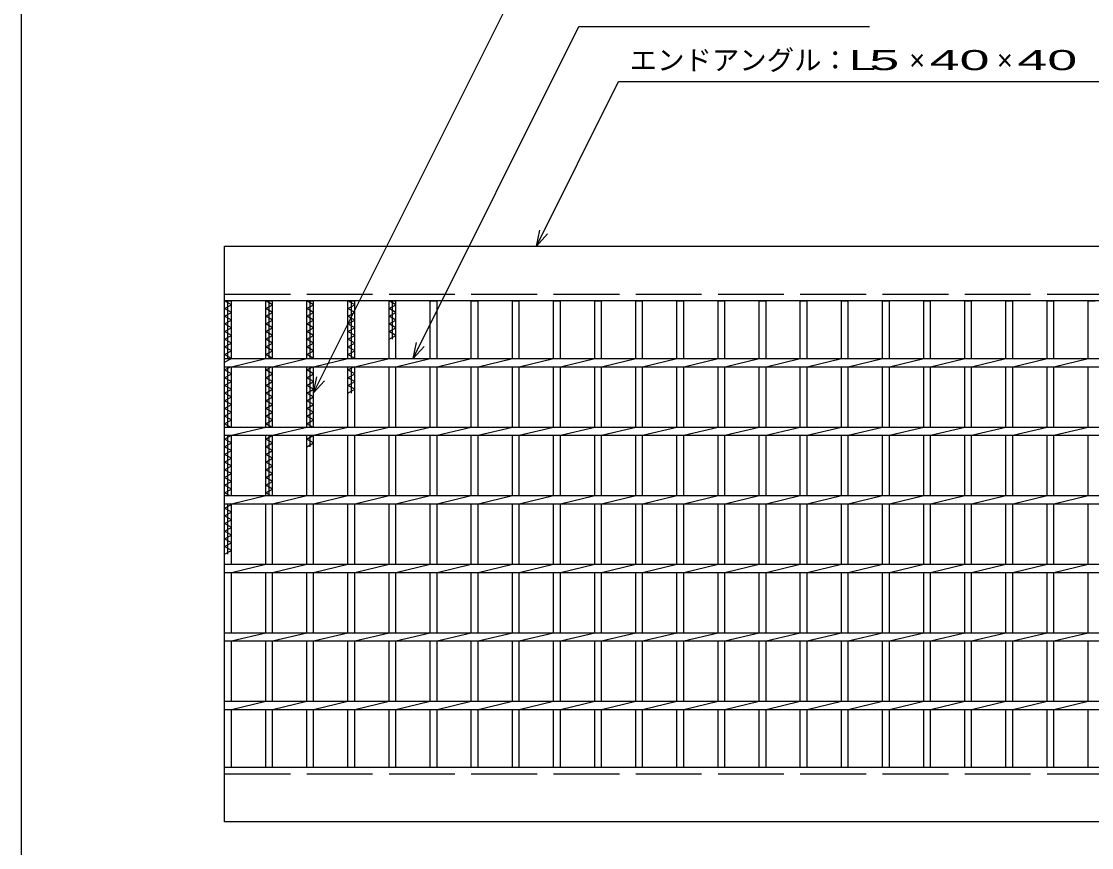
# Model space of a CAD drawing. Units: millimetres, scale not verified. Extents: x -1456 to 1385, y -1026 to 843.
# Drawn here: x -1383 to -602, y -103 to 500 of the extents above; entities that cross this region are included whole.
import ezdxf
from ezdxf.enums import TextEntityAlignment as Align

# ---------------------------------------------------------------- set-up
doc = ezdxf.new("R2010")
doc.units = ezdxf.units.MM
doc.header["$LTSCALE"] = 8
doc.linetypes.add('DASHED', pattern=[7.5, 6, -1.5])
for name, color, linetype, lineweight in [('0_2', 150, 'Continuous', 25), ('16', 3, 'Continuous', 25), ('22', 4, 'Continuous', 25)]:
    doc.layers.add(name, color=color, linetype=linetype, lineweight=lineweight)
doc.styles.add('ベクトル', font='')
doc.styles.get('ベクトル').set_extended_font_data('ベクトル')

msp = doc.modelspace()

# ---------------------------------------------------------------- linework, layer by layer
at = {"layer": '0_2'}
msp.add_line((-1383.2, -917.2), (-1383.2, 842.8), dxfattribs=at)
at = {"layer": '16'}
for p, q in [((-1235, 336), (-240, 336)), ((-1235, 296), (-1235, 336)), ((-240, 296), (-1235, 296)), ((-1235, -44), (-1235, 296)), ((-1235, 296), (-1230, 296)), ((-1230, 293.2), (-1235, 296)), ((-1235, 290.4), (-1230, 293.2)), ((-1230, 287.6), (-1235, 290.4)), ((-1232.5, 254), (-1232.5, 296)), ((-1230, 254), (-1230, 296)), ((-1205, 254), (-1205, 296)), ((-1205, 296), (-1200, 296)), ((-1200, 293.2), (-1205, 296)), ((-1205, 290.4), (-1200, 293.2)), ((-1200, 287.6), (-1205, 290.4)), ((-1202.5, 254), (-1202.5, 296)), ((-1200, 254), (-1200, 296)), ((-1175, 254), (-1175, 296)), ((-1175, 296), (-1170, 296)), ((-1170, 293.2), (-1175, 296)), ((-1175, 290.4), (-1170, 293.2)), ((-1170, 287.6), (-1175, 290.4)), ((-1172.5, 254), (-1172.5, 296)), ((-1170, 254), (-1170, 296)), ((-1145, 254), (-1145, 296)), ((-1145, 296), (-1140, 296)), ((-1140, 293.2), (-1145, 296)), ((-1145, 290.4), (-1140, 293.2)), ((-1140, 287.6), (-1145, 290.4)), ((-1142.5, 254), (-1142.5, 296)), ((-1140, 254), (-1140, 296)), ((-1115, 254), (-1115, 296)), ((-1115, 296), (-1110, 296)), ((-1110, 293.2), (-1115, 296)), ((-1115, 290.4), (-1110, 293.2)), ((-1110, 287.6), (-1115, 290.4)), ((-1112.5, 268), (-1112.5, 296)), ((-1110, 254), (-1110, 296)), ((-1085, 254), (-1085, 296)), ((-1085, 296), (-1080, 296)), ((-1080, 254), (-1080, 296)), ((-1055, 254), (-1055, 296)), ((-1055, 296), (-1050, 296)), ((-1050, 254), (-1050, 296)), ((-1025, 254), (-1025, 296)), ((-1025, 296), (-1020, 296)), ((-1020, 254), (-1020, 296)), ((-995, 254), (-995, 296)), ((-995, 296), (-990, 296)), ((-990, 254), (-990, 296)), ((-965, 254), (-965, 296)), ((-965, 296), (-960, 296)), ((-960, 254), (-960, 296)), ((-935, 254), (-935, 296)), ((-935, 296), (-930, 296)), ((-930, 254), (-930, 296)), ((-905, 254), (-905, 296)), ((-905, 296), (-900, 296)), ((-900, 254), (-900, 296)), ((-875, 254), (-875, 296)), ((-875, 296), (-870, 296)), ((-870, 254), (-870, 296)), ((-845, 254), (-845, 296)), ((-845, 296), (-840, 296)), ((-840, 254), (-840, 296)), ((-815, 254), (-815, 296)), ((-815, 296), (-810, 296)), ((-810, 254), (-810, 296)), ((-785, 254), (-785, 296)), ((-785, 296), (-780, 296)), ((-780, 254), (-780, 296)), ((-755, 254), (-755, 296)), ((-755, 296), (-750, 296)), ((-750, 254), (-750, 296)), ((-725, 254), (-725, 296)), ((-725, 296), (-720, 296)), ((-720, 254), (-720, 296)), ((-695, 254), (-695, 296)), ((-695, 296), (-690, 296)), ((-690, 254), (-690, 296)), ((-665, 254), (-665, 296)), ((-665, 296), (-660, 296)), ((-660, 254), (-660, 296)), ((-635, 254), (-635, 296)), ((-635, 296), (-630, 296)), ((-630, 254), (-630, 296)), ((-605, 254), (-605, 296)), ((-605, 296), (-600, 296)), ((-1235, 284.8), (-1230, 287.6)), ((-1230, 282), (-1235, 284.8)), ((-1235, 279.2), (-1230, 282)), ((-1205, 284.8), (-1200, 287.6)), ((-1200, 282), (-1205, 284.8)), ((-1205, 279.2), (-1200, 282)), ((-1175, 284.8), (-1170, 287.6)), ((-1170, 282), (-1175, 284.8)), ((-1175, 279.2), (-1170, 282)), ((-1145, 284.8), (-1140, 287.6)), ((-1140, 282), (-1145, 284.8)), ((-1145, 279.2), (-1140, 282)), ((-1115, 284.8), (-1110, 287.6)), ((-1110, 282), (-1115, 284.8)), ((-1115, 279.2), (-1110, 282)), ((-1230, 276.4), (-1235, 279.2)), ((-1235, 273.6), (-1230, 276.4)), ((-1230, 270.8), (-1235, 273.6)), ((-1200, 276.4), (-1205, 279.2)), ((-1205, 273.6), (-1200, 276.4)), ((-1200, 270.8), (-1205, 273.6)), ((-1170, 276.4), (-1175, 279.2)), ((-1175, 273.6), (-1170, 276.4)), ((-1170, 270.8), (-1175, 273.6)), ((-1140, 276.4), (-1145, 279.2)), ((-1145, 273.6), (-1140, 276.4)), ((-1140, 270.8), (-1145, 273.6)), ((-1110, 276.4), (-1115, 279.2)), ((-1115, 273.6), (-1110, 276.4)), ((-1110, 270.8), (-1115, 273.6)), ((-1235, 268), (-1230, 270.8)), ((-1230, 265.2), (-1235, 268)), ((-1205, 268), (-1200, 270.8)), ((-1200, 265.2), (-1205, 268)), ((-1175, 268), (-1170, 270.8)), ((-1170, 265.2), (-1175, 268)), ((-1145, 268), (-1140, 270.8)), ((-1140, 265.2), (-1145, 268)), ((-1115, 268), (-1110, 270.8)), ((-1235, 262.4), (-1230, 265.2)), ((-1230, 259.6), (-1235, 262.4)), ((-1235, 256.8), (-1230, 259.6)), ((-1205, 262.4), (-1200, 265.2)), ((-1200, 259.6), (-1205, 262.4)), ((-1205, 256.8), (-1200, 259.6)), ((-1175, 262.4), (-1170, 265.2)), ((-1170, 259.6), (-1175, 262.4)), ((-1175, 256.8), (-1170, 259.6)), ((-1145, 262.4), (-1140, 265.2)), ((-1140, 259.6), (-1145, 262.4)), ((-1145, 256.8), (-1140, 259.6)), ((-1230, 254), (-1235, 256.8)), ((-1235, 254), (-240, 254)), ((-1235, 248), (-1235, 254)), ((-1235, 251.2), (-1230, 254)), ((-1230, 248), (-1205, 254)), ((-1200, 254), (-1205, 256.8)), ((-1200, 248), (-1175, 254)), ((-1200, 254), (-1200, 254)), ((-1170, 254), (-1175, 256.8)), ((-1170, 248), (-1145, 254)), ((-1170, 254), (-1170, 254)), ((-1140, 254), (-1145, 256.8)), ((-1140, 248), (-1115, 254)), ((-1140, 254), (-1140, 254)), ((-1110, 248), (-1085, 254)), ((-1080, 248), (-1055, 254)), ((-1050, 248), (-1025, 254)), ((-1020, 248), (-995, 254)), ((-990, 248), (-965, 254)), ((-960, 248), (-935, 254)), ((-930, 248), (-905, 254)), ((-900, 248), (-875, 254)), ((-870, 248), (-845, 254)), ((-840, 248), (-815, 254)), ((-810, 248), (-785, 254)), ((-780, 248), (-755, 254)), ((-750, 248), (-725, 254)), ((-720, 248), (-695, 254)), ((-690, 248), (-665, 254)), ((-660, 248), (-635, 254)), ((-630, 248), (-605, 254)), ((-1235, 248), (-240, 248)), ((-1235, 245.6), (-1230.71, 248)), ((-1230, 242.8), (-1235, 245.6)), ((-1235, 240), (-1230, 242.8)), ((-1232.5, 204), (-1232.5, 248)), ((-1230, 204), (-1230, 248)), ((-1205, 204), (-1205, 248)), ((-1205, 245.6), (-1200.71, 248)), ((-1200, 242.8), (-1205, 245.6)), ((-1205, 240), (-1200, 242.8)), ((-1202.5, 204), (-1202.5, 248)), ((-1200, 204), (-1200, 248)), ((-1175, 204), (-1175, 248)), ((-1175, 245.6), (-1170.71, 248)), ((-1170, 242.8), (-1175, 245.6)), ((-1175, 240), (-1170, 242.8)), ((-1172.5, 204), (-1172.5, 248)), ((-1170, 204), (-1170, 248)), ((-1145, 204), (-1145, 248)), ((-1145, 245.6), (-1140.71, 248)), ((-1140, 242.8), (-1145, 245.6)), ((-1145, 240), (-1140, 242.8)), ((-1142.5, 228.8), (-1142.5, 248)), ((-1140, 204), (-1140, 248)), ((-1115, 204), (-1115, 248)), ((-1110, 204), (-1110, 248)), ((-1085, 204), (-1085, 248)), ((-1080, 204), (-1080, 248)), ((-1055, 204), (-1055, 248)), ((-1050, 204), (-1050, 248)), ((-1025, 204), (-1025, 248)), ((-1020, 204), (-1020, 248)), ((-995, 204), (-995, 248)), ((-990, 204), (-990, 248)), ((-965, 204), (-965, 248)), ((-960, 204), (-960, 248)), ((-935, 204), (-935, 248)), ((-930, 204), (-930, 248)), ((-905, 204), (-905, 248)), ((-900, 204), (-900, 248)), ((-875, 204), (-875, 248)), ((-870, 204), (-870, 248)), ((-845, 204), (-845, 248)), ((-840, 204), (-840, 248)), ((-815, 204), (-815, 248)), ((-810, 204), (-810, 248)), ((-785, 204), (-785, 248)), ((-780, 204), (-780, 248)), ((-755, 204), (-755, 248)), ((-750, 204), (-750, 248)), ((-725, 204), (-725, 248)), ((-720, 204), (-720, 248)), ((-695, 204), (-695, 248)), ((-690, 204), (-690, 248)), ((-665, 204), (-665, 248)), ((-660, 204), (-660, 248)), ((-635, 204), (-635, 248)), ((-630, 204), (-630, 248)), ((-605, 204), (-605, 248)), ((-1230, 237.2), (-1235, 240)), ((-1235, 234.4), (-1230, 237.2)), ((-1230, 231.6), (-1235, 234.4)), ((-1200, 237.2), (-1205, 240)), ((-1205, 234.4), (-1200, 237.2)), ((-1200, 231.6), (-1205, 234.4)), ((-1170, 237.2), (-1175, 240)), ((-1175, 234.4), (-1170, 237.2)), ((-1170, 231.6), (-1175, 234.4)), ((-1140, 237.2), (-1145, 240)), ((-1145, 234.4), (-1140, 237.2)), ((-1140, 231.6), (-1145, 234.4)), ((-1235, 228.8), (-1230, 231.6)), ((-1230, 226), (-1235, 228.8)), ((-1205, 228.8), (-1200, 231.6)), ((-1200, 226), (-1205, 228.8)), ((-1175, 228.8), (-1170, 231.6)), ((-1170, 226), (-1175, 228.8)), ((-1145, 228.8), (-1140, 231.6)), ((-1235, 223.2), (-1230, 226)), ((-1230, 220.4), (-1235, 223.2)), ((-1235, 217.6), (-1230, 220.4)), ((-1205, 223.2), (-1200, 226)), ((-1200, 220.4), (-1205, 223.2)), ((-1205, 217.6), (-1200, 220.4)), ((-1175, 223.2), (-1170, 226)), ((-1170, 220.4), (-1175, 223.2)), ((-1175, 217.6), (-1170, 220.4)), ((-1230, 214.8), (-1235, 217.6)), ((-1235, 212), (-1230, 214.8)), ((-1230, 209.2), (-1235, 212)), ((-1200, 214.8), (-1205, 217.6)), ((-1205, 212), (-1200, 214.8)), ((-1200, 209.2), (-1205, 212)), ((-1170, 214.8), (-1175, 217.6)), ((-1175, 212), (-1170, 214.8)), ((-1170, 209.2), (-1175, 212)), ((-1235, 206.4), (-1230, 209.2)), ((-1230.71, 204), (-1235, 206.4)), ((-1235, 204), (-240, 204)), ((-1235, 198), (-1235, 204)), ((-1230, 198), (-1205, 204)), ((-1205, 206.4), (-1200, 209.2)), ((-1200.71, 204), (-1205, 206.4)), ((-1200, 198), (-1175, 204)), ((-1175, 206.4), (-1170, 209.2)), ((-1170.71, 204), (-1175, 206.4)), ((-1170, 198), (-1145, 204)), ((-1140, 198), (-1115, 204)), ((-1110, 198), (-1085, 204)), ((-1080, 198), (-1055, 204)), ((-1050, 198), (-1025, 204)), ((-1020, 198), (-995, 204)), ((-990, 198), (-965, 204)), ((-960, 198), (-935, 204)), ((-930, 198), (-905, 204)), ((-900, 198), (-875, 204)), ((-870, 198), (-845, 204)), ((-840, 198), (-815, 204)), ((-810, 198), (-785, 204)), ((-780, 198), (-755, 204)), ((-750, 198), (-725, 204)), ((-720, 198), (-695, 204)), ((-690, 198), (-665, 204)), ((-660, 198), (-635, 204)), ((-630, 198), (-605, 204)), ((-1235, 198), (-240, 198)), ((-1235, 195.2), (-1230, 198)), ((-1230, 192.4), (-1235, 195.2)), ((-1232.5, 154), (-1232.5, 198)), ((-1230, 154), (-1230, 198)), ((-1205, 154), (-1205, 198)), ((-1205, 195.2), (-1200, 198)), ((-1200, 192.4), (-1205, 195.2)), ((-1202.5, 154), (-1202.5, 198)), ((-1200, 154), (-1200, 198)), ((-1175, 154), (-1175, 198)), ((-1175, 195.2), (-1170, 198)), ((-1170, 192.4), (-1175, 195.2)), ((-1172.5, 189.6), (-1172.5, 198)), ((-1170, 154), (-1170, 198)), ((-1145, 154), (-1145, 198)), ((-1140, 154), (-1140, 198)), ((-1115, 154), (-1115, 198)), ((-1110, 154), (-1110, 198)), ((-1085, 154), (-1085, 198)), ((-1080, 154), (-1080, 198)), ((-1055, 154), (-1055, 198)), ((-1050, 154), (-1050, 198)), ((-1025, 154), (-1025, 198)), ((-1020, 154), (-1020, 198)), ((-995, 154), (-995, 198)), ((-990, 154), (-990, 198)), ((-965, 154), (-965, 198)), ((-960, 154), (-960, 198)), ((-935, 154), (-935, 198)), ((-930, 154), (-930, 198)), ((-905, 154), (-905, 198)), ((-900, 154), (-900, 198)), ((-875, 154), (-875, 198)), ((-870, 154), (-870, 198)), ((-845, 154), (-845, 198)), ((-840, 154), (-840, 198)), ((-815, 154), (-815, 198)), ((-810, 154), (-810, 198)), ((-785, 154), (-785, 198)), ((-780, 154), (-780, 198)), ((-755, 154), (-755, 198)), ((-750, 154), (-750, 198)), ((-725, 154), (-725, 198)), ((-720, 154), (-720, 198)), ((-695, 154), (-695, 198)), ((-690, 154), (-690, 198)), ((-665, 154), (-665, 198)), ((-660, 154), (-660, 198)), ((-635, 154), (-635, 198)), ((-630, 154), (-630, 198)), ((-605, 154), (-605, 198)), ((-1235, 189.6), (-1230, 192.4)), ((-1230, 186.8), (-1235, 189.6)), ((-1205, 189.6), (-1200, 192.4)), ((-1200, 186.8), (-1205, 189.6)), ((-1175, 189.6), (-1170, 192.4)), ((-1235, 184), (-1230, 186.8)), ((-1230, 181.2), (-1235, 184)), ((-1235, 178.4), (-1230, 181.2)), ((-1205, 184), (-1200, 186.8)), ((-1200, 181.2), (-1205, 184)), ((-1205, 178.4), (-1200, 181.2)), ((-1230, 175.6), (-1235, 178.4)), ((-1235, 172.8), (-1230, 175.6)), ((-1230, 170), (-1235, 172.8)), ((-1200, 175.6), (-1205, 178.4)), ((-1205, 172.8), (-1200, 175.6)), ((-1200, 170), (-1205, 172.8)), ((-1235, 167.2), (-1230, 170)), ((-1230, 164.4), (-1235, 167.2)), ((-1235, 161.6), (-1230, 164.4)), ((-1205, 167.2), (-1200, 170)), ((-1200, 164.4), (-1205, 167.2)), ((-1205, 161.6), (-1200, 164.4)), ((-1230, 158.8), (-1235, 161.6)), ((-1235, 156), (-1230, 158.8)), ((-1200, 158.8), (-1205, 161.6)), ((-1205, 156), (-1200, 158.8)), ((-1231.43, 154), (-1235, 156)), ((-1235, 154), (-240, 154)), ((-1235, 148), (-1235, 154)), ((-1230, 148), (-1205, 154)), ((-1201.43, 154), (-1205, 156)), ((-1200, 148), (-1175, 154)), ((-1170, 148), (-1145, 154)), ((-1140, 148), (-1115, 154)), ((-1110, 148), (-1085, 154)), ((-1080, 148), (-1055, 154)), ((-1050, 148), (-1025, 154)), ((-1020, 148), (-995, 154)), ((-990, 148), (-965, 154)), ((-960, 148), (-935, 154)), ((-930, 148), (-905, 154)), ((-900, 148), (-875, 154)), ((-870, 148), (-845, 154)), ((-840, 148), (-815, 154)), ((-810, 148), (-785, 154)), ((-780, 148), (-755, 154)), ((-750, 148), (-725, 154)), ((-720, 148), (-695, 154)), ((-690, 148), (-665, 154)), ((-660, 148), (-635, 154)), ((-630, 148), (-605, 154)), ((-1235, 148), (-240, 148)), ((-1235, 144.8), (-1230, 147.6)), ((-1230, 142), (-1235, 144.8)), ((-1235, 139.2), (-1230, 142)), ((-1232.5, 111.2), (-1232.5, 148)), ((-1230, 147.6), (-1230.71, 148)), ((-1230, 104), (-1230, 148)), ((-1205, 104), (-1205, 148)), ((-1200, 104), (-1200, 148)), ((-1175, 104), (-1175, 148)), ((-1170, 104), (-1170, 148)), ((-1145, 104), (-1145, 148)), ((-1140, 104), (-1140, 148)), ((-1115, 104), (-1115, 148)), ((-1110, 104), (-1110, 148)), ((-1085, 104), (-1085, 148)), ((-1080, 104), (-1080, 148)), ((-1055, 104), (-1055, 148)), ((-1050, 104), (-1050, 148)), ((-1025, 104), (-1025, 148)), ((-1020, 104), (-1020, 148)), ((-995, 104), (-995, 148)), ((-990, 104), (-990, 148)), ((-965, 104), (-965, 148)), ((-960, 104), (-960, 148)), ((-935, 104), (-935, 148)), ((-930, 104), (-930, 148)), ((-905, 104), (-905, 148)), ((-900, 104), (-900, 148)), ((-875, 104), (-875, 148)), ((-870, 104), (-870, 148)), ((-845, 104), (-845, 148)), ((-840, 104), (-840, 148)), ((-815, 104), (-815, 148)), ((-810, 104), (-810, 148)), ((-785, 104), (-785, 148)), ((-780, 104), (-780, 148)), ((-755, 104), (-755, 148)), ((-750, 104), (-750, 148)), ((-725, 104), (-725, 148)), ((-720, 104), (-720, 148)), ((-695, 104), (-695, 148)), ((-690, 104), (-690, 148)), ((-665, 104), (-665, 148)), ((-660, 104), (-660, 148)), ((-635, 104), (-635, 148)), ((-630, 104), (-630, 148)), ((-605, 104), (-605, 148)), ((-1230, 136.4), (-1235, 139.2)), ((-1235, 133.6), (-1230, 136.4)), ((-1230, 130.8), (-1235, 133.6)), ((-1235, 128), (-1230, 130.8)), ((-1230, 125.2), (-1235, 128)), ((-1235, 122.4), (-1230, 125.2)), ((-1230, 119.6), (-1235, 122.4)), ((-1235, 116.8), (-1230, 119.6)), ((-1230, 114), (-1235, 116.8)), ((-1235, 111.2), (-1230, 114)), ((-1235, 104), (-240, 104)), ((-1235, 98), (-1235, 104)), ((-1230, 98), (-1205, 104)), ((-1200, 98), (-1175, 104)), ((-1170, 98), (-1145, 104)), ((-1140, 98), (-1115, 104)), ((-1110, 98), (-1085, 104)), ((-1080, 98), (-1055, 104)), ((-1050, 98), (-1025, 104)), ((-1020, 98), (-995, 104)), ((-990, 98), (-965, 104)), ((-960, 98), (-935, 104)), ((-930, 98), (-905, 104)), ((-900, 98), (-875, 104)), ((-870, 98), (-845, 104)), ((-840, 98), (-815, 104)), ((-810, 98), (-785, 104)), ((-780, 98), (-755, 104)), ((-750, 98), (-725, 104)), ((-720, 98), (-695, 104)), ((-690, 98), (-665, 104)), ((-660, 98), (-635, 104)), ((-630, 98), (-605, 104)), ((-1235, 98), (-240, 98)), ((-1230, 54), (-1230, 98)), ((-1205, 54), (-1205, 98)), ((-1200, 54), (-1200, 98)), ((-1175, 54), (-1175, 98)), ((-1170, 54), (-1170, 98)), ((-1145, 54), (-1145, 98)), ((-1140, 54), (-1140, 98)), ((-1115, 54), (-1115, 98)), ((-1110, 54), (-1110, 98)), ((-1085, 54), (-1085, 98)), ((-1080, 54), (-1080, 98)), ((-1055, 54), (-1055, 98)), ((-1050, 54), (-1050, 98)), ((-1025, 54), (-1025, 98)), ((-1020, 54), (-1020, 98)), ((-995, 54), (-995, 98)), ((-990, 54), (-990, 98)), ((-965, 54), (-965, 98)), ((-960, 54), (-960, 98)), ((-935, 54), (-935, 98)), ((-930, 54), (-930, 98)), ((-905, 54), (-905, 98)), ((-900, 54), (-900, 98)), ((-875, 54), (-875, 98)), ((-870, 54), (-870, 98)), ((-845, 54), (-845, 98)), ((-840, 54), (-840, 98)), ((-815, 54), (-815, 98)), ((-810, 54), (-810, 98)), ((-785, 54), (-785, 98)), ((-780, 54), (-780, 98)), ((-755, 54), (-755, 98)), ((-750, 54), (-750, 98)), ((-725, 54), (-725, 98)), ((-720, 54), (-720, 98)), ((-695, 54), (-695, 98)), ((-690, 54), (-690, 98)), ((-665, 54), (-665, 98)), ((-660, 54), (-660, 98)), ((-635, 54), (-635, 98)), ((-630, 54), (-630, 98)), ((-605, 54), (-605, 98)), ((-1235, 54), (-240, 54)), ((-1235, 48), (-1235, 54)), ((-1235, 48), (-240, 48)), ((-1230, 48), (-1205, 54)), ((-1230, 4), (-1230, 48)), ((-1205, 4), (-1205, 48)), ((-1200, 48), (-1175, 54)), ((-1200, 4), (-1200, 48)), ((-1175, 4), (-1175, 48)), ((-1170, 48), (-1145, 54)), ((-1170, 4), (-1170, 48)), ((-1145, 4), (-1145, 48)), ((-1140, 48), (-1115, 54)), ((-1140, 4), (-1140, 48)), ((-1115, 4), (-1115, 48)), ((-1110, 48), (-1085, 54)), ((-1110, 4), (-1110, 48)), ((-1085, 4), (-1085, 48)), ((-1080, 48), (-1055, 54)), ((-1080, 4), (-1080, 48)), ((-1055, 4), (-1055, 48)), ((-1050, 48), (-1025, 54)), ((-1050, 4), (-1050, 48)), ((-1025, 4), (-1025, 48)), ((-1020, 48), (-995, 54)), ((-1020, 4), (-1020, 48)), ((-995, 4), (-995, 48)), ((-990, 48), (-965, 54)), ((-990, 4), (-990, 48)), ((-965, 4), (-965, 48)), ((-960, 48), (-935, 54)), ((-960, 4), (-960, 48)), ((-935, 4), (-935, 48)), ((-930, 48), (-905, 54)), ((-930, 4), (-930, 48)), ((-905, 4), (-905, 48)), ((-900, 48), (-875, 54)), ((-900, 4), (-900, 48)), ((-875, 4), (-875, 48)), ((-870, 48), (-845, 54)), ((-870, 4), (-870, 48)), ((-845, 4), (-845, 48)), ((-840, 48), (-815, 54)), ((-840, 4), (-840, 48)), ((-815, 4), (-815, 48)), ((-810, 48), (-785, 54)), ((-810, 4), (-810, 48)), ((-785, 4), (-785, 48)), ((-780, 48), (-755, 54)), ((-780, 4), (-780, 48)), ((-755, 4), (-755, 48)), ((-750, 48), (-725, 54)), ((-750, 4), (-750, 48)), ((-725, 4), (-725, 48)), ((-720, 48), (-695, 54)), ((-720, 4), (-720, 48)), ((-695, 4), (-695, 48)), ((-690, 48), (-665, 54)), ((-690, 4), (-690, 48)), ((-665, 4), (-665, 48)), ((-660, 48), (-635, 54)), ((-660, 4), (-660, 48)), ((-635, 4), (-635, 48)), ((-630, 48), (-605, 54)), ((-630, 4), (-630, 48)), ((-605, 4), (-605, 48)), ((-1235, 4), (-240, 4)), ((-1235, -2), (-1235, 4)), ((-1230, -2), (-1205, 4)), ((-1200, -2), (-1175, 4)), ((-1170, -2), (-1145, 4)), ((-1140, -2), (-1115, 4)), ((-1110, -2), (-1085, 4)), ((-1080, -2), (-1055, 4)), ((-1050, -2), (-1025, 4)), ((-1020, -2), (-995, 4)), ((-990, -2), (-965, 4)), ((-960, -2), (-935, 4)), ((-930, -2), (-905, 4)), ((-900, -2), (-875, 4)), ((-870, -2), (-845, 4)), ((-840, -2), (-815, 4)), ((-810, -2), (-785, 4)), ((-780, -2), (-755, 4)), ((-750, -2), (-725, 4)), ((-720, -2), (-695, 4)), ((-690, -2), (-665, 4)), ((-660, -2), (-635, 4)), ((-630, -2), (-605, 4)), ((-1235, -2), (-240, -2)), ((-1230, -44), (-1230, -2)), ((-1205, -44), (-1205, -2)), ((-1200, -44), (-1200, -2)), ((-1175, -44), (-1175, -2)), ((-1170, -44), (-1170, -2)), ((-1145, -44), (-1145, -2)), ((-1140, -44), (-1140, -2)), ((-1115, -44), (-1115, -2)), ((-1110, -44), (-1110, -2)), ((-1085, -44), (-1085, -2)), ((-1080, -44), (-1080, -2)), ((-1055, -44), (-1055, -2)), ((-1050, -44), (-1050, -2)), ((-1025, -44), (-1025, -2)), ((-1020, -44), (-1020, -2)), ((-995, -44), (-995, -2)), ((-990, -44), (-990, -2)), ((-965, -44), (-965, -2)), ((-960, -44), (-960, -2)), ((-935, -44), (-935, -2)), ((-930, -44), (-930, -2)), ((-905, -44), (-905, -2)), ((-900, -44), (-900, -2)), ((-875, -44), (-875, -2)), ((-870, -44), (-870, -2)), ((-845, -44), (-845, -2)), ((-840, -44), (-840, -2)), ((-815, -44), (-815, -2)), ((-810, -44), (-810, -2)), ((-785, -44), (-785, -2)), ((-780, -44), (-780, -2)), ((-755, -44), (-755, -2)), ((-750, -44), (-750, -2)), ((-725, -44), (-725, -2)), ((-720, -44), (-720, -2)), ((-695, -44), (-695, -2)), ((-690, -44), (-690, -2)), ((-665, -44), (-665, -2)), ((-660, -44), (-660, -2)), ((-635, -44), (-635, -2)), ((-630, -44), (-630, -2)), ((-605, -44), (-605, -2)), ((-1235, -44), (-240, -44)), ((-1235, -84), (-1235, -44)), ((-1235, -44), (-1230, -44)), ((-1205, -44), (-1200, -44)), ((-1175, -44), (-1170, -44)), ((-1145, -44), (-1140, -44)), ((-1115, -44), (-1110, -44)), ((-1085, -44), (-1080, -44)), ((-1055, -44), (-1050, -44)), ((-1025, -44), (-1020, -44)), ((-995, -44), (-990, -44)), ((-965, -44), (-960, -44)), ((-935, -44), (-930, -44)), ((-905, -44), (-900, -44)), ((-875, -44), (-870, -44)), ((-845, -44), (-840, -44)), ((-815, -44), (-810, -44)), ((-785, -44), (-780, -44)), ((-755, -44), (-750, -44)), ((-725, -44), (-720, -44)), ((-695, -44), (-690, -44)), ((-665, -44), (-660, -44)), ((-635, -44), (-630, -44)), ((-605, -44), (-600, -44)), ((-240, -84), (-1235, -84))]:
    msp.add_line(p, q, dxfattribs=at)
at = {"layer": '16', "linetype": 'DASHED'}
for p, q in [((-1235, 301), (-240, 301)), ((-1235, -49), (-240, -49))]:
    msp.add_line(p, q, dxfattribs=at)
at = {"layer": '22'}
for p, q in [((-1170, 229), (-1018, 533)), ((-1097.5, 254), (-976.5, 496)), ((-976.5, 496), (-764.5, 496)), ((-1007.5, 336), (-947.5, 456)), ((-947.5, 456), (-595.5, 456)), ((-1007.5, 336), (-1005.1, 347.68)), ((-1007.5, 336), (-999.5, 344.8)), ((-1097.5, 254), (-1095.1, 265.68)), ((-1097.5, 254), (-1089.5, 262.8)), ((-1170, 229), (-1167.6, 240.68)), ((-1170, 229), (-1162, 237.8))]:
    msp.add_line(p, q, dxfattribs=at)

# ---------------------------------------------------------------- texts
at = {"layer": '22', "color": 2, "style": 'ベクトル'}
for s, p in [('エンドアングル：', (-939.5, 471.6)), ('×', (-735.5, 471.6)), ('×', (-671.5, 471.6))]:
    msp.add_text(s, height=14.66, dxfattribs=at).set_placement(p, align=Align.MIDDLE_LEFT)
for s, width, p in [('L', 1.8, (-779.5, 471.6)), (' 5 ', 2, (-775.5, 471.6)), (' 40 ', 2, (-731.5, 471.6)), (' 40 ', 2, (-667.5, 471.6))]:
    msp.add_text(s, height=14.66, dxfattribs=dict(at, width=width)).set_placement(p, align=Align.MIDDLE_LEFT)

doc.saveas('drawing.dxf')
